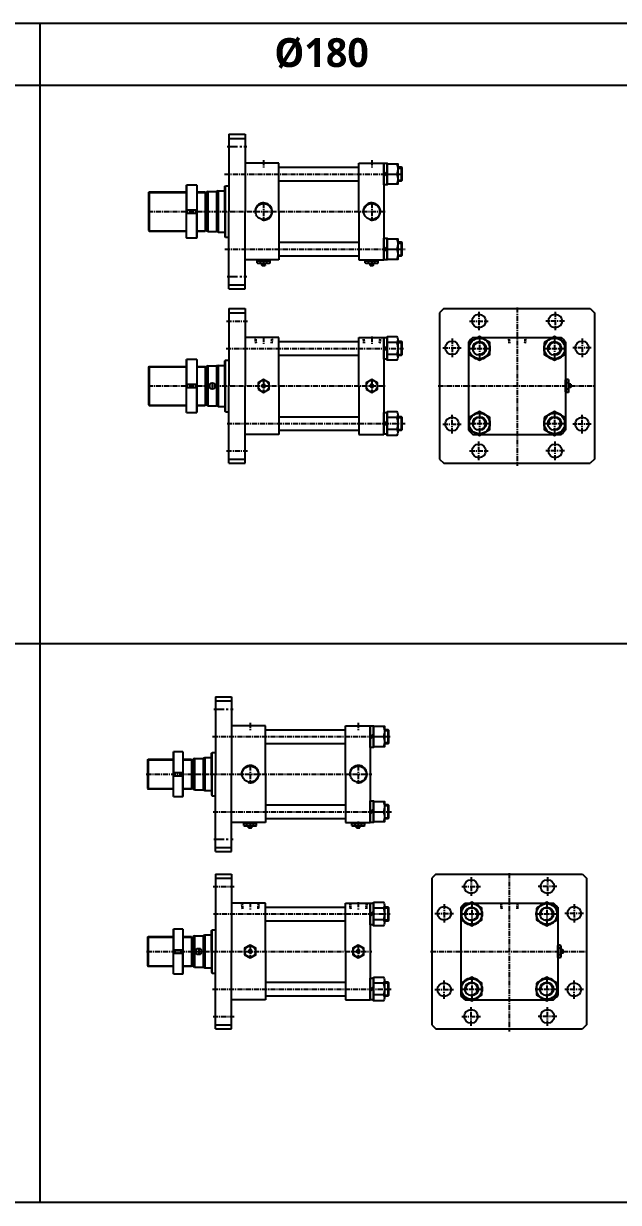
# Model space of a CAD drawing. Extents: x -819 to 9187, y 0 to 4541.
# Drawn here: x 3891 to 5332, y 0 to 2859 of the extents above; entities that cross this region are included whole.
import ezdxf

# ---------------------------------------------------------------- set-up
doc = ezdxf.new("R2010")
doc.units = 0
doc.header["$LTSCALE"] = 10
doc.header["$MEASUREMENT"] = 0
for name, pattern in [('CENTER', [2, 1.25, -0.25, 0.25, -0.25]), ('CENTERX2', [4, 2.5, -0.5, 0.5, -0.5]), ('HIDDEN', [0.375, 0.25, -0.125])]:
    doc.linetypes.add(name, pattern=pattern)
doc.layers.get('0').update_dxf_attribs({"linetype": 'CONTINUOUS'})
doc.layers.get('DEFPOINTS').update_dxf_attribs({"linetype": 'CONTINUOUS'})
for name, color, linetype in [('CEN', 1, 'CENTERX2'), ('CENTER', 1, 'CENTER'), ('ML', 7, 'CONTINUOUS'), ('THIN', 3, 'CONTINUOUS'), ('외형선', 3, 'CONTINUOUS')]:
    doc.layers.add(name, color=color, linetype=linetype)
doc.styles.add('문자', font='romans.shx')

msp = doc.modelspace()

# ---------------------------------------------------------------- linework, layer by layer
for p, q in [((9187.2, 2859.1), (0, 2859.1)), ((3931.1, 0), (3931.1, 2859.1)), ((9187.2, 2709.1), (0, 2709.1)), ((9187.2, 1354.5), (0, 1354.5)), ((9187.2, 0), (0, 0))]:
    msp.add_line(p, q)
at = {"color": 7, "linetype": 'Continuous'}
for p, q in [((4456.8, 2278.7), (4456.8, 2283.7)), ((4456.8, 2283.7), (4463.1, 2283.7)), ((4457.8, 2283.7), (4457.8, 2285.7)), ((4457.8, 2285.7), (4487, 2285.7)), ((4460, 2277.7), (4484.8, 2277.7)), ((4463.1, 2283.7), (4488, 2283.7)), ((4464.6, 2278.7), (4464.6, 2283.7)), ((4468.4, 2278), (4468.4, 2278)), ((4468.4, 2273.2), (4468.4, 2277.7)), ((4468.4, 2273.2), (4468.9, 2272.7)), ((4476.4, 2273.2), (4468.4, 2273.2)), ((4468.9, 2272.7), (4475.9, 2272.7)), ((4476.4, 2273.2), (4475.9, 2272.7)), ((4476.4, 2273.2), (4476.4, 2277.7)), ((4480.2, 2278.7), (4480.2, 2283.7)), ((4487, 2283.7), (4487, 2285.7)), ((4488, 2278.7), (4488, 2283.7)), ((4718.8, 2278.7), (4718.8, 2283.7)), ((4718.8, 2283.7), (4725.1, 2283.7)), ((4719.8, 2283.7), (4719.8, 2285.7)), ((4719.8, 2285.7), (4749, 2285.7)), ((4722, 2277.7), (4746.8, 2277.7)), ((4725.1, 2283.7), (4750, 2283.7)), ((4726.6, 2278.7), (4726.6, 2283.7)), ((4730.4, 2278), (4730.4, 2278)), ((4730.4, 2273.2), (4730.4, 2277.7)), ((4730.4, 2273.2), (4730.9, 2272.7)), ((4738.4, 2273.2), (4730.4, 2273.2)), ((4730.9, 2272.7), (4737.9, 2272.7)), ((4738.4, 2273.2), (4737.9, 2272.7)), ((4738.4, 2273.2), (4738.4, 2277.7)), ((4742.2, 2278.7), (4742.2, 2283.7)), ((4749, 2283.7), (4749, 2285.7)), ((4750, 2278.7), (4750, 2283.7)), ((5203.9, 1965.6), (5203.9, 1994.8)), ((5205.9, 1994.8), (5203.9, 1994.8)), ((5210.9, 1995.8), (5205.9, 1995.8)), ((5205.9, 1971), (5205.9, 1995.8)), ((5210.9, 1988), (5205.9, 1988)), ((5211.7, 1976.2), (5211.6, 1976.2)), ((5211.9, 1967.8), (5211.9, 1992.6)), ((5216.4, 1984.2), (5211.9, 1984.2)), ((5216.4, 1976.2), (5211.9, 1976.2)), ((5216.4, 1984.2), (5216.9, 1983.7)), ((5216.4, 1984.2), (5216.4, 1976.2)), ((5216.4, 1976.2), (5216.9, 1976.7)), ((5216.9, 1976.7), (5216.9, 1983.7)), ((5205.9, 1965.6), (5203.9, 1965.6)), ((5210.9, 1972.4), (5205.9, 1972.4)), ((5205.9, 1964.6), (5205.9, 1971)), ((5210.9, 1964.6), (5205.9, 1964.6)), ((4424.2, 914.2), (4424.2, 919.2)), ((4424.2, 919.2), (4430.5, 919.2)), ((4425.2, 919.2), (4425.2, 921.2)), ((4425.2, 921.2), (4454.4, 921.2)), ((4430.5, 919.2), (4455.4, 919.2)), ((4432, 914.2), (4432, 919.2)), ((4447.6, 914.2), (4447.6, 919.2)), ((4454.4, 919.2), (4454.4, 921.2)), ((4455.4, 914.2), (4455.4, 919.2)), ((4686.2, 914.2), (4686.2, 919.2)), ((4686.2, 919.2), (4692.5, 919.2)), ((4687.2, 919.2), (4687.2, 921.2)), ((4687.2, 921.2), (4716.4, 921.2)), ((4692.5, 919.2), (4717.4, 919.2)), ((4694, 914.2), (4694, 919.2)), ((4709.6, 914.2), (4709.6, 919.2)), ((4716.4, 919.2), (4716.4, 921.2)), ((4717.4, 914.2), (4717.4, 919.2)), ((4427.4, 913.2), (4452.2, 913.2)), ((4435.8, 913.5), (4435.8, 913.5)), ((4435.8, 908.7), (4435.8, 913.2)), ((4435.8, 908.7), (4436.3, 908.2)), ((4443.8, 908.7), (4435.8, 908.7)), ((4436.3, 908.2), (4443.3, 908.2)), ((4443.8, 908.7), (4443.3, 908.2)), ((4443.8, 908.7), (4443.8, 913.2)), ((4689.4, 913.2), (4714.2, 913.2)), ((4697.8, 913.5), (4697.8, 913.5)), ((4697.8, 908.7), (4697.8, 913.2)), ((4697.8, 908.7), (4698.3, 908.2)), ((4705.8, 908.7), (4697.8, 908.7)), ((4698.3, 908.2), (4705.3, 908.2)), ((4705.8, 908.7), (4705.3, 908.2)), ((4705.8, 908.7), (4705.8, 913.2)), ((5185, 594), (5185, 623.2)), ((5187, 623.2), (5185, 623.2)), ((5192, 624.2), (5187, 624.2)), ((5187, 599.3), (5187, 624.2)), ((5192, 616.4), (5187, 616.4)), ((5192, 600.8), (5187, 600.8)), ((5192.8, 604.6), (5192.8, 604.6)), ((5193, 596.2), (5193, 621)), ((5197.5, 612.6), (5193, 612.6)), ((5197.5, 604.6), (5193, 604.6)), ((5197.5, 612.6), (5198, 612.1)), ((5197.5, 612.6), (5197.5, 604.6)), ((5197.5, 604.6), (5198, 605.1)), ((5198, 605.1), (5198, 612.1)), ((5187, 594), (5185, 594)), ((5187, 593), (5187, 599.3)), ((5192, 593), (5187, 593))]:
    msp.add_line(p, q, dxfattribs=at)
for points in [[(4458.9, 1972.4), (4472.4, 1964.6), (4485.9, 1972.4), (4485.9, 1988), (4472.4, 1995.8), (4458.9, 1988)], [(4470.9, 1982.7), (4469.5, 1980.2), (4470.9, 1977.7), (4473.8, 1977.7), (4475.3, 1980.2), (4473.8, 1982.7)], [(4720.9, 1972.4), (4734.4, 1964.6), (4747.9, 1972.4), (4747.9, 1988), (4734.4, 1995.8), (4720.9, 1988)], [(4732.9, 1982.7), (4731.5, 1980.2), (4732.9, 1977.7), (4735.8, 1977.7), (4737.3, 1980.2), (4735.8, 1982.7)], [(4426.3, 600.8), (4439.8, 593), (4453.3, 600.8), (4453.3, 616.4), (4439.8, 624.2), (4426.3, 616.4)], [(4438.3, 611.1), (4436.9, 608.6), (4438.3, 606.1), (4441.2, 606.1), (4442.7, 608.6), (4441.2, 611.1)], [(4688.3, 600.8), (4701.8, 593), (4715.3, 600.8), (4715.3, 616.4), (4701.8, 624.2), (4688.3, 616.4)], [(4700.3, 611.1), (4698.9, 608.6), (4700.3, 606.1), (4703.2, 606.1), (4704.7, 608.6), (4703.2, 611.1)]]:
    msp.add_lwpolyline(points, close=True, dxfattribs=at)
for centre, radius in [((4472.4, 1980.2), 13.5), ((4472.4, 1980.2), 3.5), ((4734.4, 1980.2), 13.5), ((4734.4, 1980.2), 3.5), ((4439.8, 608.6), 13.5), ((4439.8, 608.6), 3.5), ((4701.8, 608.6), 13.5), ((4701.8, 608.6), 3.5)]:
    msp.add_circle(centre, radius, dxfattribs=at)
for centre, radius, start, end in [((4460, 2283.3), 5.62, 235.6158, 270), ((4460.7, 2285.9), 8.22, 241.7006, 298.2994), ((4472.4, 2309.1), 31.3, 255.6172, 270.0141), ((4472.4, 2309.1), 31.3, 269.9859, 284.3828), ((4484.1, 2285.9), 8.22, 241.7006, 298.2994), ((4722, 2283.3), 5.62, 235.6158, 270), ((4722.7, 2285.9), 8.22, 241.7006, 298.2994), ((4734.4, 2309.1), 31.3, 255.6172, 270.0141), ((4734.4, 2309.1), 31.3, 269.9859, 284.3828), ((4746.1, 2285.9), 8.22, 241.7006, 298.2994), ((5203.7, 1991.9), 8.22, 331.7006, 28.2994), ((5180.6, 1980.2), 31.3, 359.9859, 14.3828), ((5180.6, 1980.2), 31.3, 345.6172, 0.0141), ((5203.7, 1968.5), 8.22, 331.7006, 28.2994), ((5206.3, 1967.8), 5.62, 325.6158, 0), ((4427.4, 918.9), 5.62, 235.6158, 270), ((4428.1, 921.5), 8.22, 241.7006, 298.2994), ((4439.8, 944.6), 31.3, 255.6172, 270.0141), ((4439.8, 944.6), 31.3, 269.9859, 284.3828), ((4451.5, 921.5), 8.22, 241.7006, 298.2994), ((4689.4, 918.9), 5.62, 235.6158, 270), ((4690.1, 921.5), 8.22, 241.7006, 298.2994), ((4701.8, 944.6), 31.3, 255.6172, 270.0141), ((4701.8, 944.6), 31.3, 269.9859, 284.3828), ((4713.5, 921.5), 8.22, 241.7006, 298.2994), ((5184.8, 620.3), 8.22, 331.7006, 28.2994), ((5161.7, 608.6), 31.3, 359.9859, 14.3828), ((5161.7, 608.6), 31.3, 345.6172, 0.0141), ((5184.8, 596.9), 8.22, 331.7006, 28.2994), ((5187.4, 596.2), 5.62, 325.6158, 0)]:
    msp.add_arc(centre, radius, start, end, dxfattribs=at)
at = {"layer": 'CEN', "color": 1, "linetype": 'CENTER', "ltscale": 2}
for p, q in [((4384.4, 2560.7), (4431.4, 2560.7)), ((4384.4, 2245.7), (4431.4, 2245.7)), ((4351.8, 1196.2), (4398.8, 1196.2)), ((4351.8, 881.2), (4398.8, 881.2))]:
    msp.add_line(p, q, dxfattribs=at)
at = {"layer": 'CEN', "color": 1, "linetype": 'CENTER'}
for p, q in [((4993.9, 2160.2), (4993.9, 2115.2)), ((5178.9, 2160.2), (5178.9, 2115.2)), ((4382.4, 2137.7), (4433.4, 2137.7)), ((4971.4, 2137.7), (5016.4, 2137.7)), ((5201.4, 2137.7), (5156.4, 2137.7)), ((4928.9, 2095.2), (4928.9, 2050.2)), ((5243.9, 2095.2), (5243.9, 2050.2)), ((4906.4, 2072.7), (4951.4, 2072.7)), ((5266.4, 2072.7), (5221.4, 2072.7)), ((4906.4, 1887.7), (4951.4, 1887.7)), ((4928.9, 1865.2), (4928.9, 1910.2)), ((5266.4, 1887.7), (5221.4, 1887.7)), ((5243.9, 1865.2), (5243.9, 1910.2)), ((4993.9, 1800.2), (4993.9, 1845.2)), ((5178.9, 1800.2), (5178.9, 1845.2)), ((4382.4, 1822.7), (4433.4, 1822.7)), ((4971.4, 1822.7), (5016.4, 1822.7)), ((5201.4, 1822.7), (5156.4, 1822.7)), ((4975, 788.6), (4975, 743.6)), ((5160, 788.6), (5160, 743.6)), ((4349.8, 766.1), (4400.8, 766.1)), ((4952.5, 766.1), (4997.5, 766.1)), ((5182.5, 766.1), (5137.5, 766.1)), ((4910, 723.6), (4910, 678.6)), ((5225, 723.6), (5225, 678.6)), ((4887.5, 701.1), (4932.5, 701.1)), ((5247.5, 701.1), (5202.5, 701.1)), ((4887.5, 516.1), (4932.5, 516.1)), ((4910, 493.6), (4910, 538.6)), ((5247.5, 516.1), (5202.5, 516.1)), ((5225, 493.6), (5225, 538.6)), ((4975, 428.6), (4975, 473.6)), ((5160, 428.6), (5160, 473.6)), ((4349.8, 451.1), (4400.8, 451.1)), ((4952.5, 451.1), (4997.5, 451.1)), ((5182.5, 451.1), (5137.5, 451.1))]:
    msp.add_line(p, q, dxfattribs=at)
at = {"layer": 'CENTER'}
for p, q in [((4995.4, 2100.1), (4995.4, 2042.4)), ((5177.4, 2100.1), (5177.4, 2042.4)), ((4969.1, 2071.2), (5021.7, 2071.2)), ((5151.1, 2071.2), (5203.7, 2071.2)), ((4995.4, 1918.1), (4995.4, 1860.4)), ((5177.4, 1918.1), (5177.4, 1860.4)), ((4969.1, 1889.2), (5021.7, 1889.2)), ((5151.1, 1889.2), (5203.7, 1889.2)), ((4976.5, 728.5), (4976.5, 670.7)), ((5158.5, 728.5), (5158.5, 670.7)), ((4950.2, 699.6), (5002.9, 699.6)), ((5132.2, 699.6), (5184.9, 699.6)), ((4976.5, 546.5), (4976.5, 488.7)), ((5158.5, 546.5), (5158.5, 488.7)), ((4950.2, 517.6), (5002.9, 517.6)), ((5132.2, 517.6), (5184.9, 517.6))]:
    msp.add_line(p, q, dxfattribs=at)
at = {"layer": 'DEFPOINTS', "color": 0, "linetype": 'ByBlock'}
for p in [(4388.4, 2167.7), (4427.4, 2167.7), (4388.4, 2042.7), (4388.4, 1917.7), (4355.8, 796.1), (4394.8, 796.1)]:
    msp.add_point(p, dxfattribs=at)
at = {"layer": 'ML', "color": 7}
for p, q in [((4388.4, 2590.7), (4388.4, 2403.2)), ((4427.4, 2590.7), (4427.4, 2403.2)), ((4509.4, 2520.7), (4427.4, 2520.7)), ((4509.4, 2403.2), (4509.4, 2520.7)), ((4193.4, 2449.2), (4193.4, 2357.2)), ((4330.4, 2450.7), (4330.4, 2355.7)), ((4333.4, 2449.4), (4333.4, 2357)), ((4337.4, 2451.7), (4337.4, 2354.7)), ((4358.4, 2451.7), (4358.4, 2354.7)), ((4362.4, 2453.2), (4362.4, 2353.2)), ((4388.4, 2215.7), (4388.4, 2403.2)), ((4427.4, 2215.7), (4427.4, 2403.2)), ((4509.4, 2403.2), (4509.4, 2285.7)), ((4509.4, 2285.7), (4427.4, 2285.7)), ((4509.4, 2285.7), (4427.4, 2285.7)), ((4388.4, 2167.7), (4388.4, 1980.2)), ((4427.4, 2167.7), (4427.4, 1980.2)), ((4509.4, 2097.7), (4427.4, 2097.7)), ((4509.4, 1980.2), (4509.4, 2097.7)), ((4362.4, 2030.2), (4362.4, 1930.2)), ((4193.4, 2026.2), (4193.4, 1934.2)), ((4330.4, 2027.7), (4330.4, 1932.7)), ((4333.4, 2026.4), (4333.4, 1934)), ((4337.4, 2028.7), (4337.4, 1931.7)), ((4358.4, 2028.7), (4358.4, 1931.7)), ((4388.4, 1792.7), (4388.4, 1980.2)), ((4427.4, 1792.7), (4427.4, 1980.2)), ((4509.4, 1980.2), (4509.4, 1862.7)), ((4509.4, 1862.7), (4427.4, 1862.7)), ((4509.4, 1862.7), (4427.4, 1862.7)), ((4355.8, 1226.2), (4355.8, 1038.7)), ((4394.8, 1226.2), (4394.8, 1038.7)), ((4476.8, 1156.2), (4394.8, 1156.2)), ((4476.8, 1038.7), (4476.8, 1156.2)), ((4190.8, 1073.2), (4190.8, 1004.2)), ((4297.8, 1074.7), (4297.8, 1002.7)), ((4300.8, 1074.4), (4300.8, 1003)), ((4304.8, 1076.7), (4304.8, 1000.7)), ((4325.8, 1076.7), (4325.8, 1000.7)), ((4329.8, 1078.7), (4329.8, 998.7)), ((4355.8, 851.2), (4355.8, 1038.7)), ((4394.8, 851.2), (4394.8, 1038.7)), ((4476.8, 1038.7), (4476.8, 921.2)), ((4476.8, 921.2), (4394.8, 921.2)), ((4476.8, 921.2), (4394.8, 921.2)), ((4355.8, 796.1), (4355.8, 608.6)), ((4394.8, 796.1), (4394.8, 608.6)), ((4476.8, 726.1), (4394.8, 726.1)), ((4476.8, 608.6), (4476.8, 726.1)), ((4190.8, 643.1), (4190.8, 574.1)), ((4297.8, 644.6), (4297.8, 572.6)), ((4300.8, 644.3), (4300.8, 572.9)), ((4304.8, 646.6), (4304.8, 570.6)), ((4325.8, 646.6), (4325.8, 570.6)), ((4329.8, 648.6), (4329.8, 568.6)), ((4355.8, 421.1), (4355.8, 608.6)), ((4394.8, 421.1), (4394.8, 608.6)), ((4476.8, 608.6), (4476.8, 491.1)), ((4476.8, 491.1), (4394.8, 491.1)), ((4476.8, 491.1), (4394.8, 491.1))]:
    msp.add_line(p, q, dxfattribs=at)
at = {"layer": 'ML'}
for p, q in [((4388.4, 2590.7), (4427.4, 2590.7)), ((4388.4, 2580.7), (4427.4, 2580.7)), ((4703.4, 2403.2), (4703.4, 2520.7)), ((4703.4, 2520.7), (4763.4, 2520.7)), ((4763.4, 2520.7), (4763.4, 2285.7)), ((4771.6, 2500.6), (4763.4, 2492.4)), ((4771.6, 2496), (4763.4, 2487.8)), ((4771.6, 2494.2), (4795.3, 2494.2)), ((4806.5, 2477.7), (4806.5, 2510.7)), ((4284.4, 2466.2), (4285.4, 2467.2)), ((4284.4, 2466.2), (4284.4, 2340.2)), ((4285.4, 2467.2), (4285.4, 2407.2)), ((4310.4, 2467.2), (4285.4, 2467.2)), ((4310.4, 2467.2), (4310.4, 2407.2)), ((4310.4, 2467.2), (4311.4, 2466.2)), ((4311.4, 2340.2), (4311.4, 2466.2)), ((4193.4, 2449.2), (4194.9, 2450.7)), ((4194.9, 2450.7), (4194.9, 2355.7)), ((4337.4, 2451.7), (4333.4, 2449.4)), ((4362.4, 2453.2), (4358.4, 2451.7)), ((4284.4, 2407.2), (4311.4, 2407.2)), ((4703.4, 2403.2), (4703.4, 2285.7)), ((4284.4, 2399.2), (4311.4, 2399.2)), ((4285.4, 2339.2), (4285.4, 2399.2)), ((4310.4, 2339.2), (4310.4, 2399.2)), ((4193.4, 2357.2), (4194.9, 2355.7)), ((4337.4, 2354.7), (4333.4, 2357)), ((4362.4, 2353.2), (4358.4, 2354.7)), ((4284.4, 2340.2), (4285.4, 2339.2)), ((4285.4, 2339.2), (4310.4, 2339.2)), ((4310.4, 2339.2), (4311.4, 2340.2)), ((4771.6, 2318.6), (4763.4, 2310.4)), ((4806.5, 2295.7), (4806.5, 2328.7)), ((4771.6, 2314), (4763.4, 2305.8)), ((4771.6, 2312.2), (4795.3, 2312.2)), ((4703.4, 2285.7), (4763.4, 2285.7)), ((4388.4, 2225.7), (4427.4, 2225.7)), ((4388.4, 2215.7), (4427.4, 2215.7)), ((4388.4, 2167.7), (4427.4, 2167.7)), ((4388.4, 2157.7), (4427.4, 2157.7)), ((4908.9, 2167.7), (4898.9, 2157.7)), ((4898.9, 2157.7), (4898.9, 1802.7)), ((4908.9, 2167.7), (5263.9, 2167.7)), ((5263.9, 2167.7), (5273.9, 2157.7)), ((5273.9, 2157.7), (5273.9, 1802.7)), ((4703.4, 2097.7), (4763.4, 2097.7)), ((4703.4, 1980.2), (4703.4, 2097.7)), ((4763.4, 2097.7), (4763.4, 1862.7)), ((4797.6, 2092.9), (4797.6, 2049.6)), ((4806.5, 2054.7), (4806.5, 2087.7)), ((4968.9, 2087.4), (4968.9, 1873.1)), ((4979.3, 2097.7), (4991.3, 2097.7)), ((4999.5, 2097.7), (5173.3, 2097.7)), ((5181.5, 2097.7), (5193.5, 2097.7)), ((5203.9, 2087.4), (5203.9, 1873.1)), ((4771.6, 2077.7), (4763.4, 2069.5)), ((4771.6, 2073), (4763.4, 2064.8)), ((4795.3, 2085.7), (4771.6, 2085.7)), ((4284.4, 2043.2), (4285.4, 2044.2)), ((4284.4, 2043.2), (4284.4, 1917.2)), ((4310.4, 2044.2), (4285.4, 2044.2)), ((4285.4, 2044.2), (4285.4, 1984.2)), ((4310.4, 2044.2), (4311.4, 2043.2)), ((4310.4, 2044.2), (4310.4, 1984.2)), ((4311.4, 1917.2), (4311.4, 2043.2)), ((4362.4, 2030.2), (4358.4, 2028.7)), ((4379.9, 2042.7), (4378.4, 2041.2)), ((4379.9, 2042.7), (4388.4, 2042.7)), ((4795.3, 2056.8), (4771.6, 2056.8)), ((4193.4, 2026.2), (4194.9, 2027.7)), ((4194.9, 2027.7), (4194.9, 1932.7)), ((4337.4, 2028.7), (4333.4, 2026.4)), ((4284.4, 1984.2), (4311.4, 1984.2)), ((4284.4, 1976.2), (4311.4, 1976.2)), ((4285.4, 1916.2), (4285.4, 1976.2)), ((4310.4, 1916.2), (4310.4, 1976.2)), ((4703.4, 1980.2), (4703.4, 1862.7)), ((4193.4, 1934.2), (4194.9, 1932.7)), ((4284.4, 1917.2), (4285.4, 1916.2)), ((4285.4, 1916.2), (4310.4, 1916.2)), ((4310.4, 1916.2), (4311.4, 1917.2)), ((4337.4, 1931.7), (4333.4, 1934)), ((4362.4, 1930.2), (4358.4, 1931.7)), ((4379.9, 1917.7), (4378.4, 1919.2)), ((4379.9, 1917.7), (4388.4, 1917.7)), ((4771.6, 1895.7), (4763.4, 1887.5)), ((4771.6, 1891), (4763.4, 1882.8)), ((4795.3, 1903.7), (4771.6, 1903.7)), ((4797.6, 1910.9), (4797.6, 1867.6)), ((4806.5, 1872.7), (4806.5, 1905.7)), ((4703.4, 1862.7), (4763.4, 1862.7)), ((4795.3, 1874.8), (4771.6, 1874.8)), ((4979.3, 1862.7), (4991.3, 1862.7)), ((4999.5, 1862.7), (5173.3, 1862.7)), ((5181.5, 1862.7), (5193.5, 1862.7)), ((4388.4, 1802.7), (4427.4, 1802.7)), ((4898.9, 1802.7), (4908.9, 1792.7)), ((5273.9, 1802.7), (5263.9, 1792.7)), ((4388.4, 1792.7), (4427.4, 1792.7)), ((4908.9, 1792.7), (5263.9, 1792.7)), ((4355.8, 1226.2), (4394.8, 1226.2)), ((4355.8, 1216.2), (4394.8, 1216.2)), ((4670.8, 1038.7), (4670.8, 1156.2)), ((4670.8, 1156.2), (4730.8, 1156.2)), ((4730.8, 1156.2), (4730.8, 921.2)), ((4773.9, 1113.2), (4773.9, 1146.2)), ((4739, 1136.2), (4730.8, 1128)), ((4739, 1131.5), (4730.8, 1123.3)), ((4739, 1129.7), (4762.7, 1129.7)), ((4253.2, 1091.7), (4254.2, 1092.7)), ((4253.2, 1091.7), (4253.2, 985.7)), ((4254.2, 1092.7), (4254.2, 1042.7)), ((4276.2, 1092.7), (4254.2, 1092.7)), ((4276.2, 1092.7), (4276.2, 1042.7)), ((4276.2, 1092.7), (4277.2, 1091.7)), ((4277.2, 985.7), (4277.2, 1091.7)), ((4190.8, 1073.2), (4192.3, 1074.7)), ((4192.3, 1074.7), (4192.3, 1002.7)), ((4304.8, 1076.7), (4300.8, 1074.4)), ((4325.8, 1076.7), (4329.8, 1078.7)), ((4253.2, 1042.7), (4277.2, 1042.7)), ((4253.2, 1034.7), (4277.2, 1034.7)), ((4254.2, 984.7), (4254.2, 1034.7)), ((4276.2, 984.7), (4276.2, 1034.7)), ((4670.8, 1038.7), (4670.8, 921.2)), ((4190.8, 1004.2), (4192.3, 1002.7)), ((4304.8, 1000.7), (4300.8, 1003)), ((4325.8, 1000.7), (4329.8, 998.7)), ((4254.2, 984.7), (4253.2, 985.7)), ((4254.2, 984.7), (4276.2, 984.7)), ((4276.2, 984.7), (4277.2, 985.7)), ((4739, 954.2), (4730.8, 946)), ((4739, 949.5), (4730.8, 941.3)), ((4739, 947.7), (4762.7, 947.7)), ((4773.9, 931.2), (4773.9, 964.2)), ((4670.8, 921.2), (4730.8, 921.2)), ((4355.8, 861.2), (4394.8, 861.2)), ((4355.8, 851.2), (4394.8, 851.2)), ((4355.8, 796.1), (4394.8, 796.1)), ((4355.8, 786.1), (4394.8, 786.1)), ((4890, 796.1), (4880, 786.1)), ((4880, 786.1), (4880, 431.1)), ((4890, 796.1), (5245, 796.1)), ((5245, 796.1), (5255, 786.1)), ((5255, 786.1), (5255, 431.1)), ((4670.8, 726.1), (4730.8, 726.1)), ((4670.8, 608.6), (4670.8, 726.1)), ((4730.8, 726.1), (4730.8, 491.1)), ((4765, 721.2), (4765, 677.9)), ((4773.9, 683.1), (4773.9, 716.1)), ((4950, 715.7), (4950, 501.5)), ((4960.4, 726.1), (4972.4, 726.1)), ((4980.6, 726.1), (5154.4, 726.1)), ((5162.6, 726.1), (5174.6, 726.1)), ((5185, 715.7), (5185, 501.5)), ((4739, 706), (4730.8, 697.8)), ((4739, 701.4), (4730.8, 693.2)), ((4762.7, 714), (4739, 714)), ((4253.2, 661.6), (4254.2, 662.6)), ((4253.2, 661.6), (4253.2, 555.6)), ((4276.2, 662.6), (4254.2, 662.6)), ((4254.2, 662.6), (4254.2, 612.6)), ((4276.2, 662.6), (4277.2, 661.6)), ((4276.2, 662.6), (4276.2, 612.6)), ((4277.2, 555.6), (4277.2, 661.6)), ((4762.7, 685.2), (4739, 685.2)), ((4190.8, 643.1), (4192.3, 644.6)), ((4192.3, 644.6), (4192.3, 572.6)), ((4304.8, 646.6), (4300.8, 644.3)), ((4325.8, 646.6), (4329.8, 648.6)), ((4253.2, 612.6), (4277.2, 612.6)), ((4253.2, 604.6), (4277.2, 604.6)), ((4254.2, 554.6), (4254.2, 604.6)), ((4276.2, 554.6), (4276.2, 604.6)), ((4670.8, 608.6), (4670.8, 491.1)), ((4190.8, 574.1), (4192.3, 572.6)), ((4304.8, 570.6), (4300.8, 572.9)), ((4254.2, 554.6), (4253.2, 555.6)), ((4254.2, 554.6), (4276.2, 554.6)), ((4276.2, 554.6), (4277.2, 555.6)), ((4325.8, 570.6), (4329.8, 568.6)), ((4739, 524), (4730.8, 515.8)), ((4739, 519.4), (4730.8, 511.2)), ((4762.7, 532), (4739, 532)), ((4765, 539.2), (4765, 495.9)), ((4773.9, 501.1), (4773.9, 534.1)), ((4670.8, 491.1), (4730.8, 491.1)), ((4762.7, 503.2), (4739, 503.2)), ((4960.4, 491.1), (4972.4, 491.1)), ((4980.6, 491.1), (5154.4, 491.1)), ((5162.6, 491.1), (5174.6, 491.1)), ((4355.8, 431.1), (4394.8, 431.1)), ((4880, 431.1), (4890, 421.1)), ((5255, 431.1), (5245, 421.1)), ((4355.8, 421.1), (4394.8, 421.1)), ((4890, 421.1), (5245, 421.1))]:
    msp.add_line(p, q, dxfattribs=at)
at = {"layer": 'ML', "color": 1, "linetype": 'CENTER'}
for p, q in [((4472.4, 2424.2), (4472.4, 2382.3)), ((4734.4, 2424.2), (4734.4, 2382.3)), ((4472.4, 2288), (4472.4, 2276.5)), ((4734.4, 2288), (4734.4, 2276.5)), ((5086.4, 2170.5), (5086.4, 1786.7)), ((4347.9, 1988.5), (4347.9, 1972)), ((4472.4, 1991.2), (4472.4, 1969.2)), ((4734.4, 1991.2), (4734.4, 1969.2)), ((4895.7, 1980.2), (5276.3, 1980.2)), ((4439.8, 1059.7), (4439.8, 1017.8)), ((4701.8, 1059.7), (4701.8, 1017.8)), ((4439.8, 923.5), (4439.8, 912)), ((4701.8, 923.5), (4701.8, 912)), ((5067.5, 798.4), (5067.5, 414.6)), ((4315.3, 616.8), (4315.3, 600.3)), ((4439.8, 619.6), (4439.8, 597.6)), ((4701.8, 619.6), (4701.8, 597.6)), ((4877.1, 608.6), (5257.4, 608.6))]:
    msp.add_line(p, q, dxfattribs=at)
at = {"layer": 'ML', "color": 2}
for p, q in [((4468.9, 2277.9), (4468.9, 2277.9)), ((4468.9, 2272.7), (4468.9, 2277.7)), ((4475.9, 2272.7), (4475.9, 2277.7)), ((4730.9, 2277.9), (4730.9, 2277.9)), ((4730.9, 2272.7), (4730.9, 2277.7)), ((4737.9, 2272.7), (4737.9, 2277.7)), ((5211.7, 1976.7), (5211.7, 1976.7)), ((5216.9, 1983.7), (5211.9, 1983.7)), ((5216.9, 1976.7), (5211.9, 1976.7)), ((4436.3, 913.4), (4436.3, 913.4)), ((4436.3, 908.2), (4436.3, 913.2)), ((4443.3, 908.2), (4443.3, 913.2)), ((4698.3, 913.4), (4698.3, 913.4)), ((4698.3, 908.2), (4698.3, 913.2)), ((4705.3, 908.2), (4705.3, 913.2)), ((5192.8, 605.1), (5192.8, 605.1)), ((5198, 612.1), (5193, 612.1)), ((5198, 605.1), (5193, 605.1))]:
    msp.add_line(p, q, dxfattribs=at)
at = {"layer": 'ML', "color": 6, "linetype": 'HIDDEN'}
for p, q in [((4451.4, 2097.7), (4452.6, 2083.7)), ((4452.9, 2097.7), (4454.1, 2083.7)), ((4491.9, 2097.7), (4490.6, 2083.7)), ((4493.3, 2097.7), (4492.1, 2083.7)), ((4713.4, 2097.7), (4714.6, 2083.7)), ((4714.9, 2097.7), (4716.1, 2083.7)), ((4753.9, 2097.7), (4752.6, 2083.7)), ((4755.3, 2097.7), (4754.1, 2083.7)), ((5065.5, 2097.7), (5066.7, 2083.7)), ((5066.9, 2097.7), (5068.2, 2083.7)), ((5105.9, 2097.7), (5104.7, 2083.7)), ((5107.4, 2097.7), (5106.1, 2083.7)), ((4418.8, 726.1), (4420, 712.1)), ((4420.3, 726.1), (4421.5, 712.1)), ((4459.3, 726.1), (4458, 712.1)), ((4460.7, 726.1), (4459.5, 712.1)), ((4680.8, 726.1), (4682, 712.1)), ((4682.3, 726.1), (4683.5, 712.1)), ((4721.3, 726.1), (4720, 712.1)), ((4722.7, 726.1), (4721.5, 712.1)), ((5046.6, 726.1), (5047.8, 712.1)), ((5048, 726.1), (5049.3, 712.1)), ((5087, 726.1), (5085.8, 712.1)), ((5088.5, 726.1), (5087.2, 712.1))]:
    msp.add_line(p, q, dxfattribs=at)
at = {"layer": 'ML'}
for points in [[(4763.4, 2468), (4763.4, 2520.5), (4771.6, 2520.5), (4771.6, 2468), (4763.4, 2468)], [(4797.6, 2477.7), (4806.5, 2477.7), (4808.4, 2479.6), (4808.4, 2508.8), (4806.5, 2510.7), (4797.6, 2510.7)], [(4763.4, 2286), (4763.4, 2338.5), (4771.6, 2338.5), (4771.6, 2286), (4763.4, 2286)], [(4797.6, 2295.7), (4806.5, 2295.7), (4808.4, 2297.6), (4808.4, 2326.8), (4806.5, 2328.7), (4797.6, 2328.7)], [(4763.4, 2045), (4763.4, 2097.5), (4771.6, 2097.5), (4771.6, 2045), (4763.4, 2045)], [(4797.6, 2054.7), (4806.5, 2054.7), (4808.4, 2056.6), (4808.4, 2085.8), (4806.5, 2087.7), (4797.6, 2087.7)], [(4970.4, 2085.7), (4970.4, 2056.8), (4995.4, 2042.4), (5020.4, 2056.8), (5020.4, 2085.7), (4995.4, 2100.1), (4970.4, 2085.7)], [(5152.4, 2085.7), (5152.4, 2056.8), (5177.4, 2042.4), (5202.4, 2056.8), (5202.4, 2085.7), (5177.4, 2100.1), (5152.4, 2085.7)], [(4970.4, 1903.7), (4970.4, 1874.8), (4995.4, 1860.4), (5020.4, 1874.8), (5020.4, 1903.7), (4995.4, 1918.1), (4970.4, 1903.7)], [(5152.4, 1903.7), (5152.4, 1874.8), (5177.4, 1860.4), (5202.4, 1874.8), (5202.4, 1903.7), (5177.4, 1918.1), (5152.4, 1903.7)], [(4763.4, 1863), (4763.4, 1915.5), (4771.6, 1915.5), (4771.6, 1863), (4763.4, 1863)], [(4797.6, 1872.7), (4806.5, 1872.7), (4808.4, 1874.6), (4808.4, 1903.8), (4806.5, 1905.7), (4797.6, 1905.7)], [(4730.8, 1103.5), (4730.8, 1156), (4739, 1156), (4739, 1103.5), (4730.8, 1103.5)], [(4765, 1113.2), (4773.9, 1113.2), (4775.8, 1115.1), (4775.8, 1144.3), (4773.9, 1146.2), (4765, 1146.2)], [(4730.8, 921.5), (4730.8, 974), (4739, 974), (4739, 921.5), (4730.8, 921.5)], [(4765, 931.2), (4773.9, 931.2), (4775.8, 933.1), (4775.8, 962.3), (4773.9, 964.2), (4765, 964.2)], [(4730.8, 673.3), (4730.8, 725.8), (4739, 725.8), (4739, 673.3), (4730.8, 673.3)], [(4765, 683.1), (4773.9, 683.1), (4775.8, 685), (4775.8, 714.2), (4773.9, 716.1), (4765, 716.1)], [(4951.5, 714), (4951.5, 685.2), (4976.5, 670.7), (5001.5, 685.2), (5001.5, 714), (4976.5, 728.5), (4951.5, 714)], [(5133.5, 714), (5133.5, 685.2), (5158.5, 670.7), (5183.5, 685.2), (5183.5, 714), (5158.5, 728.5), (5133.5, 714)], [(4730.8, 491.3), (4730.8, 543.8), (4739, 543.8), (4739, 491.3), (4730.8, 491.3)], [(4951.5, 532), (4951.5, 503.2), (4976.5, 488.7), (5001.5, 503.2), (5001.5, 532), (4976.5, 546.5), (4951.5, 532)], [(5133.5, 532), (5133.5, 503.2), (5158.5, 488.7), (5183.5, 503.2), (5183.5, 532), (5158.5, 546.5), (5133.5, 532)], [(4765, 501.1), (4773.9, 501.1), (4775.8, 503), (4775.8, 532.2), (4773.9, 534.1), (4765, 534.1)]]:
    msp.add_lwpolyline(points, dxfattribs=at)
for points in [[(4771.6, 2519.2), (4797.6, 2519.2), (4797.6, 2469.2), (4771.6, 2469.2)], [(4771.6, 2337.2), (4797.6, 2337.2), (4797.6, 2287.2), (4771.6, 2287.2)], [(4739, 1154.7), (4765, 1154.7), (4765, 1104.7), (4739, 1104.7)], [(4739, 972.7), (4765, 972.7), (4765, 922.7), (4739, 922.7)]]:
    msp.add_lwpolyline(points, close=True, dxfattribs=at)
for points in [[(4795.3, 2519.2, -0.178633), (4795.3, 2494.2, -0.178633), (4795.3, 2469.2)], [(4795.3, 2337.2, -0.178633), (4795.3, 2312.2, -0.178633), (4795.3, 2287.2)], [(4771.6, 2100.1), (4795.3, 2100.1, -0.309401), (4795.3, 2085.7, -0.154701), (4795.3, 2056.8, -0.309401), (4795.3, 2042.4), (4771.6, 2042.4), (4771.6, 2100.1)], [(4771.6, 1918.1), (4795.3, 1918.1, -0.309401), (4795.3, 1903.7, -0.154701), (4795.3, 1874.8, -0.309401), (4795.3, 1860.4), (4771.6, 1860.4), (4771.6, 1918.1)], [(4762.7, 1154.7, -0.178633), (4762.7, 1129.7, -0.178633), (4762.7, 1104.7)], [(4762.7, 972.7, -0.178633), (4762.7, 947.7, -0.178633), (4762.7, 922.7)], [(4739, 728.5), (4762.7, 728.5, -0.309401), (4762.7, 714, -0.154701), (4762.7, 685.2, -0.309401), (4762.7, 670.7), (4739, 670.7), (4739, 728.5)], [(4739, 546.5), (4762.7, 546.5, -0.309401), (4762.7, 532, -0.154701), (4762.7, 503.2, -0.309401), (4762.7, 488.7), (4739, 488.7), (4739, 546.5)]]:
    msp.add_lwpolyline(points, format="xyb", dxfattribs=at)
for centre, radius in [((4472.4, 2403.2), 19.5), ((4734.4, 2403.2), 19.5), ((4993.9, 2137.7), 16.5), ((5178.9, 2137.7), 16.5), ((4928.9, 2072.7), 16.5), ((4995.4, 2071.2), 25), ((4995.4, 2071.2), 16.5), ((5177.4, 2071.2), 25), ((5177.4, 2071.2), 16.5), ((5243.9, 2072.7), 16.5), ((4347.9, 1980.2), 7.5), ((4928.9, 1887.7), 16.5), ((4995.4, 1889.2), 25), ((4995.4, 1889.2), 16.5), ((5177.4, 1889.2), 25), ((5177.4, 1889.2), 16.5), ((5243.9, 1887.7), 16.5), ((4993.9, 1822.7), 16.5), ((5178.9, 1822.7), 16.5), ((4439.8, 1038.7), 19.5), ((4701.8, 1038.7), 19.5), ((4975, 766.1), 16.5), ((5160, 766.1), 16.5), ((4910, 701.1), 16.5), ((4976.5, 699.6), 25), ((4976.5, 699.6), 16.5), ((5158.5, 699.6), 25), ((5158.5, 699.6), 16.5), ((5225, 701.1), 16.5), ((4315.3, 608.6), 7.5), ((4910, 516.1), 16.5), ((4976.5, 517.6), 25), ((4976.5, 517.6), 16.5), ((5158.5, 517.6), 25), ((5158.5, 517.6), 16.5), ((5225, 516.1), 16.5), ((4975, 451.1), 16.5), ((5160, 451.1), 16.5)]:
    msp.add_circle(centre, radius, dxfattribs=at)
at = {"layer": 'ML', "color": 2}
for centre, radius, start, end in [((4472.4, 2403.2), 21, 257.2786, 188.7835), ((4734.4, 2403.2), 21, 257.2786, 188.7835), ((4995.4, 2071.2), 14.6, 255.4042, 192.5338), ((5177.4, 2071.2), 14.6, 255.4042, 192.5338), ((4472.4, 1980.2), 4, 270, 180), ((4734.4, 1980.2), 4, 270, 180), ((4995.4, 1889.2), 14.6, 255.4042, 192.5338), ((5177.4, 1889.2), 14.6, 255.4042, 192.5338), ((4439.8, 1038.7), 21, 257.2786, 188.7835), ((4701.8, 1038.7), 21, 257.2786, 188.7835), ((4976.5, 699.6), 14.6, 255.4042, 192.5338), ((5158.5, 699.6), 14.6, 255.4042, 192.5338), ((4439.8, 608.6), 4, 270, 180), ((4701.8, 608.6), 4, 270, 180), ((4976.5, 517.6), 14.6, 255.4042, 192.5338), ((5158.5, 517.6), 14.6, 255.4042, 192.5338)]:
    msp.add_arc(centre, radius, start, end, dxfattribs=at)
at = {"layer": 'ML'}
for centre, radius, start, end in [((5086.4, 1980.2), 159, 132.3542, 137.6458), ((4995.4, 2071.2), 26.2, 102.2472, 137.7528), ((4995.4, 2071.2), 26.2, 42.2472, 77.7528), ((5177.4, 2071.2), 26.2, 102.2472, 137.7528), ((5177.4, 2071.2), 26.2, 42.2472, 77.7528), ((5086.4, 1980.2), 159, 42.3542, 47.6458), ((4995.4, 2071.2), 26.2, 162.2472, 197.7528), ((4995.4, 2071.2), 26.2, 342.2472, 17.7528), ((5177.4, 2071.2), 26.2, 162.2472, 197.7528), ((5177.4, 2071.2), 26.2, 342.2472, 17.7528), ((4995.4, 2071.2), 26.2, 222.2472, 257.7528), ((4995.4, 2071.2), 26.2, 282.2472, 317.7528), ((5177.4, 2071.2), 26.2, 222.2472, 257.7528), ((5177.4, 2071.2), 26.2, 282.2472, 317.7528), ((4995.4, 1889.2), 26.2, 162.2472, 197.7528), ((4995.4, 1889.2), 26.2, 102.2472, 137.7528), ((4995.4, 1889.2), 26.2, 42.2472, 77.7528), ((4995.4, 1889.2), 26.2, 342.2472, 17.7528), ((5177.4, 1889.2), 26.2, 162.2472, 197.7528), ((5177.4, 1889.2), 26.2, 102.2472, 137.7528), ((5177.4, 1889.2), 26.2, 42.2472, 77.7528), ((5177.4, 1889.2), 26.2, 342.2472, 17.7528), ((5086.4, 1980.2), 159, 222.3542, 227.6458), ((4995.4, 1889.2), 26.2, 222.2472, 257.7528), ((4995.4, 1889.2), 26.2, 282.2472, 317.7528), ((5177.4, 1889.2), 26.2, 222.2472, 257.7528), ((5177.4, 1889.2), 26.2, 282.2472, 317.7528), ((5086.4, 1980.2), 159, 312.3542, 317.6458), ((5067.5, 608.6), 159, 132.3542, 137.6458), ((4976.5, 699.6), 26.2, 102.2472, 137.7528), ((4976.5, 699.6), 26.2, 42.2472, 77.7528), ((5158.5, 699.6), 26.2, 102.2472, 137.7528), ((5158.5, 699.6), 26.2, 42.2472, 77.7528), ((5067.5, 608.6), 159, 42.3542, 47.6458), ((4976.5, 699.6), 26.2, 162.2472, 197.7528), ((4976.5, 699.6), 26.2, 342.2472, 17.7528), ((5158.5, 699.6), 26.2, 162.2472, 197.7528), ((5158.5, 699.6), 26.2, 342.2472, 17.7528), ((4976.5, 699.6), 26.2, 222.2472, 257.7528), ((4976.5, 699.6), 26.2, 282.2472, 317.7528), ((5158.5, 699.6), 26.2, 222.2472, 257.7528), ((5158.5, 699.6), 26.2, 282.2472, 317.7528), ((4976.5, 517.6), 26.2, 102.2472, 137.7528), ((4976.5, 517.6), 26.2, 42.2472, 77.7528), ((5158.5, 517.6), 26.2, 102.2472, 137.7528), ((5158.5, 517.6), 26.2, 42.2472, 77.7528), ((4976.5, 517.6), 26.2, 162.2472, 197.7528), ((4976.5, 517.6), 26.2, 342.2472, 17.7528), ((5158.5, 517.6), 26.2, 162.2472, 197.7528), ((5158.5, 517.6), 26.2, 342.2472, 17.7528), ((5067.5, 608.6), 159, 222.3542, 227.6458), ((4976.5, 517.6), 26.2, 222.2472, 257.7528), ((4976.5, 517.6), 26.2, 282.2472, 317.7528), ((5158.5, 517.6), 26.2, 222.2472, 257.7528), ((5158.5, 517.6), 26.2, 282.2472, 317.7528), ((5067.5, 608.6), 159, 312.3542, 317.6458)]:
    msp.add_arc(centre, radius, start, end, dxfattribs=at)
at = {"layer": 'THIN'}
for p, q in [((4797.6, 2508.8), (4808.4, 2508.8)), ((4797.6, 2479.6), (4808.4, 2479.6)), ((4797.6, 2326.8), (4808.4, 2326.8)), ((4797.6, 2297.6), (4808.4, 2297.6)), ((4797.6, 2085.8), (4808.4, 2085.8)), ((4797.6, 2056.6), (4808.4, 2056.6)), ((4797.6, 1903.8), (4808.4, 1903.8)), ((4797.6, 1874.6), (4808.4, 1874.6)), ((4765, 1144.3), (4775.8, 1144.3)), ((4765, 1115.1), (4775.8, 1115.1)), ((4765, 962.3), (4775.8, 962.3)), ((4765, 933.1), (4775.8, 933.1)), ((4765, 714.2), (4775.8, 714.2)), ((4765, 685), (4775.8, 685)), ((4765, 532.2), (4775.8, 532.2)), ((4765, 503), (4775.8, 503))]:
    msp.add_line(p, q, dxfattribs=at)
at = {"layer": '외형선', "color": 1, "linetype": 'CENTER'}
for p, q in [((4472.4, 2527.5), (4472.4, 2509.1)), ((4734.4, 2527.5), (4734.4, 2509.1)), ((4377.4, 2494.2), (4811.5, 2494.2)), ((4191.4, 2403.2), (4766.9, 2403.2)), ((4378.4, 2312.2), (4815.2, 2312.2)), ((4472.4, 2099.9), (4472.4, 2081.5)), ((4734.4, 2099.9), (4734.4, 2081.5)), ((4381.3, 2071.2), (4811.5, 2071.2)), ((4191.4, 1980.2), (4766.9, 1980.2)), ((4383.7, 1889.2), (4815.2, 1889.2)), ((4439.8, 1163), (4439.8, 1144.6)), ((4701.8, 1163), (4701.8, 1144.6)), ((4348.7, 1129.7), (4778.9, 1129.7)), ((4188, 1038.7), (4734.3, 1038.7)), ((4349.7, 947.7), (4782.6, 947.7)), ((4439.8, 728.2), (4439.8, 709.9)), ((4701.8, 728.2), (4701.8, 709.9)), ((4350.8, 699.6), (4778.9, 699.6)), ((4188.8, 608.6), (4734.3, 608.6)), ((4348.7, 517.6), (4782.6, 517.6))]:
    msp.add_line(p, q, dxfattribs=at)
at = {"layer": '외형선', "color": 7, "linetype": 'Continuous'}
for p, q in [((4509.4, 2510.7), (4703.4, 2510.7)), ((4509.4, 2477.7), (4703.4, 2477.7)), ((4509.4, 2328.7), (4703.4, 2328.7)), ((4509.4, 2295.7), (4703.4, 2295.7)), ((4509.4, 2087.7), (4703.4, 2087.7)), ((4509.4, 2054.7), (4703.4, 2054.7)), ((4509.4, 1905.7), (4703.4, 1905.7)), ((4509.4, 1872.7), (4703.4, 1872.7)), ((4476.8, 1146.2), (4670.8, 1146.2)), ((4476.8, 1113.2), (4670.8, 1113.2)), ((4476.8, 964.2), (4670.8, 964.2)), ((4476.8, 931.2), (4670.8, 931.2)), ((4476.8, 716.1), (4670.8, 716.1)), ((4476.8, 683.1), (4670.8, 683.1)), ((4476.8, 534.1), (4670.8, 534.1)), ((4476.8, 501.1), (4670.8, 501.1))]:
    msp.add_line(p, q, dxfattribs=at)
at = {"layer": '외형선', "color": 7}
for p, q in [((4378.4, 2464.2), (4379.5, 2465.3)), ((4378.4, 2403.2), (4378.4, 2464.2)), ((4379.9, 2341.1), (4379.9, 2465.3)), ((4380.2, 2465.7), (4388.4, 2465.7)), ((4194.9, 2450.7), (4284.4, 2450.7)), ((4311.4, 2450.7), (4330.4, 2450.7)), ((4330.4, 2449.2), (4333.4, 2449.2)), ((4337.4, 2451.7), (4358.4, 2451.7)), ((4362.4, 2453.2), (4378.4, 2453.2)), ((4378.4, 2403.2), (4378.4, 2342.2)), ((4194.9, 2355.7), (4284.4, 2355.7)), ((4311.4, 2355.7), (4330.4, 2355.7)), ((4330.4, 2357.2), (4333.4, 2357.2)), ((4337.4, 2354.7), (4358.4, 2354.7)), ((4362.4, 2353.2), (4378.4, 2353.2)), ((4378.4, 2342.2), (4379.5, 2341.1)), ((4380.2, 2340.7), (4388.4, 2340.7)), ((4362.4, 2030.2), (4378.4, 2030.2)), ((4378.4, 1980.2), (4378.4, 2041.2)), ((4379.9, 1917.7), (4379.9, 2042.7)), ((4194.9, 2027.7), (4284.4, 2027.7)), ((4311.4, 2027.7), (4330.4, 2027.7)), ((4330.4, 2026.2), (4333.4, 2026.2)), ((4337.4, 2028.7), (4358.4, 2028.7)), ((4378.4, 1980.2), (4378.4, 1919.2)), ((4194.9, 1932.7), (4284.4, 1932.7)), ((4311.4, 1932.7), (4330.4, 1932.7)), ((4330.4, 1934.2), (4333.4, 1934.2)), ((4337.4, 1931.7), (4358.4, 1931.7)), ((4362.4, 1930.2), (4378.4, 1930.2)), ((4345.8, 1089.7), (4347.3, 1091.2)), ((4345.8, 1038.7), (4345.8, 1089.7)), ((4347.3, 986.2), (4347.3, 1091.2)), ((4347.3, 1091.2), (4355.8, 1091.2)), ((4192.3, 1074.7), (4253.2, 1074.7)), ((4277.2, 1074.7), (4297.8, 1074.7)), ((4297.8, 1073.2), (4300.8, 1073.2)), ((4304.8, 1076.7), (4325.8, 1076.7)), ((4329.8, 1078.7), (4345.8, 1078.7)), ((4345.8, 1038.7), (4345.8, 987.7)), ((4192.3, 1002.7), (4253.2, 1002.7)), ((4277.2, 1002.7), (4297.8, 1002.7)), ((4297.8, 1004.2), (4300.8, 1004.2)), ((4304.8, 1000.7), (4325.8, 1000.7)), ((4329.8, 998.7), (4345.8, 998.7)), ((4345.8, 987.7), (4347.3, 986.2)), ((4347.3, 986.2), (4355.8, 986.2)), ((4345.8, 659.6), (4347.3, 661.1)), ((4345.8, 608.6), (4345.8, 659.6)), ((4347.3, 556.1), (4347.3, 661.1)), ((4347.3, 661.1), (4355.8, 661.1)), ((4192.3, 644.6), (4253.2, 644.6)), ((4277.2, 644.6), (4297.8, 644.6)), ((4297.8, 643.1), (4300.8, 643.1)), ((4304.8, 646.6), (4325.8, 646.6)), ((4329.8, 648.6), (4345.8, 648.6)), ((4345.8, 608.6), (4345.8, 557.6)), ((4192.3, 572.6), (4253.2, 572.6)), ((4277.2, 572.6), (4297.8, 572.6)), ((4297.8, 574.1), (4300.8, 574.1)), ((4304.8, 570.6), (4325.8, 570.6)), ((4329.8, 568.6), (4345.8, 568.6)), ((4345.8, 557.6), (4347.3, 556.1)), ((4347.3, 556.1), (4355.8, 556.1))]:
    msp.add_line(p, q, dxfattribs=at)
at = {"layer": '외형선', "color": 2}
for p, q in [((4193.9, 2449.7), (4284.4, 2449.7)), ((4311.4, 2449.7), (4330.4, 2449.7)), ((4193.9, 2356.7), (4284.4, 2356.7)), ((4311.4, 2356.7), (4330.4, 2356.7)), ((4193.9, 2026.7), (4284.4, 2026.7)), ((4311.4, 2026.7), (4330.4, 2026.7)), ((4193.9, 1933.7), (4284.4, 1933.7)), ((4311.4, 1933.7), (4330.4, 1933.7)), ((4191.3, 1073.7), (4253.2, 1073.7)), ((4277.2, 1073.7), (4297.8, 1073.7)), ((4191.3, 1003.7), (4253.2, 1003.7)), ((4277.2, 1003.7), (4297.8, 1003.7)), ((4191.3, 643.6), (4253.2, 643.6)), ((4277.2, 643.6), (4297.8, 643.6)), ((4191.3, 573.6), (4253.2, 573.6)), ((4277.2, 573.6), (4297.8, 573.6))]:
    msp.add_line(p, q, dxfattribs=at)

# ---------------------------------------------------------------- texts
at = {"insert": (4498.4, 2823.7), "char_height": 70, "attachment_point": 1, "style": '문자'}
msp.add_mtext_dynamic_manual_height_columns('{\\fMalgun Gothic|b1|i0|c129|p50;%%C180}', width=124.533, gutter_width=16, heights=[-75.6], dxfattribs=at)

doc.saveas('drawing.dxf')
